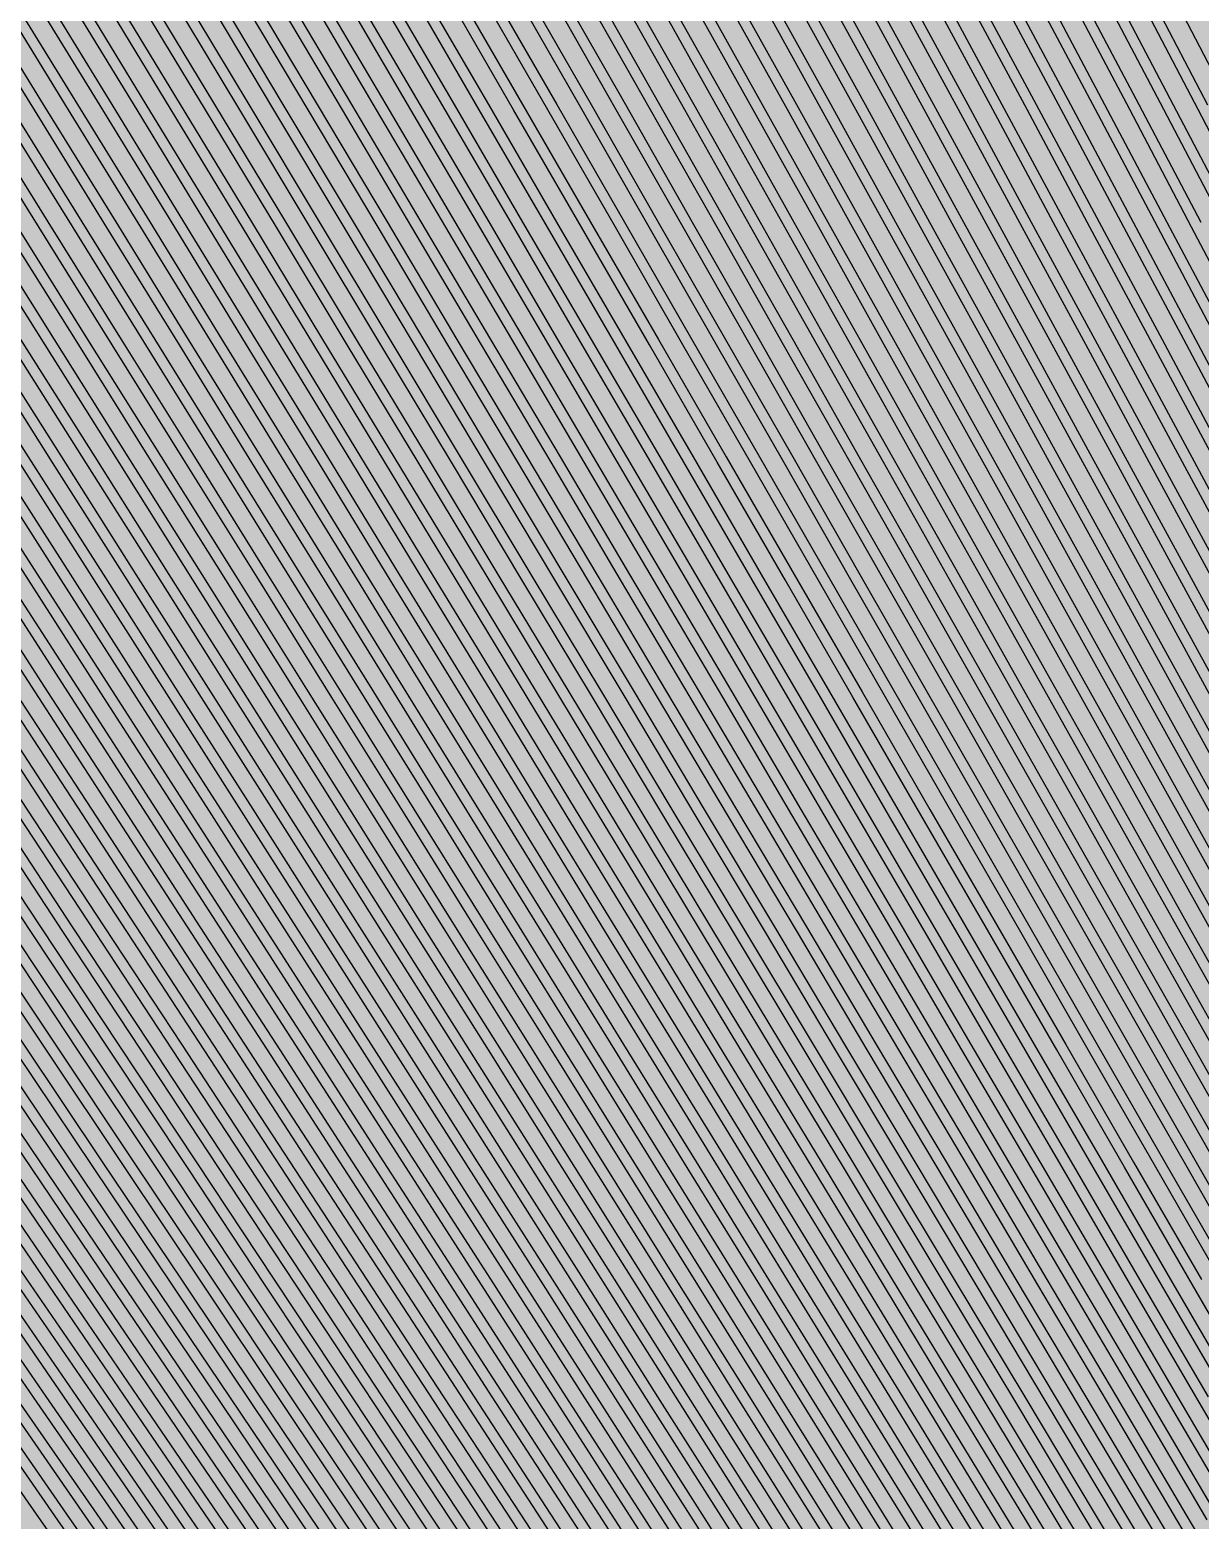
# Model space of a CAD drawing. Header units: metres. Extents: x -7231 to 10969, y -37556 to 1873.
# Drawn here: x 435 to 659.1, y -18060 to -17774.6 of the extents above; entities that cross this region are included whole.
import ezdxf

# ---------------------------------------------------------------- set-up
doc = ezdxf.new("R2010")
doc.units = ezdxf.units.M
for name, color, linetype in [('Metal1', 4, 'CONTINUOUS'), ('Metal2', 3, 'CONTINUOUS'), ('Polyimide', 7, 'CONTINUOUS')]:
    doc.layers.add(name, color=color, linetype=linetype)

msp = doc.modelspace()

# ---------------------------------------------------------------- hatches: boundary and pattern name
at = {"layer": 'Polyimide'}
msp.add_hatch(color=7, dxfattribs=at).paths.add_polyline_path([(4065.69, -468), (4066.67, -501.99), (4068.51, -535.99), (4071.41, -569.99), (4075.54, -603.99), (4081.04, -637.99), (4088.01, -671.99), (4096.52, -705.98), (4106.62, -739.98), (4118.33, -773.98), (4131.63, -807.98), (4146.49, -841.98), (4162.87, -875.98), (4180.68, -909.97), (4199.83, -943.97), (4220.22, -977.97), (4241.73, -1011.97), (4264.21, -1045.97), (4287.52, -1079.96), (4311.51, -1113.96), (4336.01, -1147.96), (4360.86, -1181.96), (4385.88, -1215.96), (4410.89, -1249.96), (4435.74, -1283.95), (4460.24, -1317.95), (4484.23, -1351.95), (4507.54, -1385.95), (4530.02, -1419.95), (4551.53, -1453.94), (4571.92, -1487.94), (4591.07, -1521.94), (4608.88, -1555.94), (4625.26, -1589.94), (4640.12, -1623.94), (4653.42, -1657.93), (4665.13, -1691.93), (4675.23, -1725.93), (4683.74, -1759.93), (4690.71, -1793.93), (4696.21, -1827.93), (4700.34, -1861.92), (4703.24, -1895.92), (4705.08, -1929.92), (4706.06, -1963.92), (4706.44, -1997.92), (4706.5, -2031.91), (4706.5, -4793.02), (4709.95, -4838.39), (4720.22, -4882.71), (4737.08, -4924.98), (4760.13, -4964.2), (4788.85, -4999.49), (4822.58, -5030.03), (4860.53, -5055.12), (4901.85, -5074.18), (4901.85, -5074.18), (4970.68, -5105.23), (5034.7, -5145.26), (5092.76, -5193.54), (5143.8, -5249.19), (5186.89, -5311.2), (5221.24, -5378.44), (5246.23, -5449.69), (5261.41, -5523.66), (5266.5, -5599), (5261.41, -5674.34), (5246.23, -5748.31), (5221.24, -5819.56), (5186.89, -5886.8), (5143.8, -5948.81), (5092.76, -6004.46), (5034.7, -6052.74), (4970.68, -6092.77), (4901.85, -6123.82), (4860.53, -6142.88), (4822.58, -6167.97), (4788.85, -6198.51), (4760.13, -6233.8), (4737.08, -6273.02), (4720.22, -6315.29), (4709.95, -6359.61), (4706.5, -6404.98), (4706.5, -9221.52), (4709.95, -9266.88), (4720.22, -9311.21), (4737.08, -9353.47), (4760.13, -9392.7), (4788.85, -9427.98), (4822.58, -9458.52), (4860.53, -9483.61), (4901.85, -9502.67), (4970.68, -9533.72), (5034.7, -9573.75), (5092.76, -9622.03), (5143.8, -9677.68), (5186.89, -9739.69), (5221.24, -9806.94), (5246.23, -9878.19), (5261.41, -9952.16), (5266.5, -10027.49), (5261.41, -10102.83), (5246.23, -10176.8), (5221.24, -10248.05), (5186.89, -10315.3), (5143.8, -10377.31), (5092.76, -10432.96), (5034.7, -10481.24), (4970.68, -10521.27), (4901.85, -10552.32), (4860.53, -10571.38), (4822.58, -10596.46), (4788.85, -10627), (4760.13, -10662.29), (4737.08, -10701.52), (4720.22, -10743.78), (4709.95, -10788.1), (4706.5, -10833.47), (4706.5, -13650.01), (4709.95, -13695.38), (4720.22, -13739.7), (4737.08, -13781.96), (4760.13, -13821.19), (4788.85, -13856.48), (4822.58, -13887.02), (4860.53, -13912.11), (4901.85, -13931.17), (4970.68, -13962.22), (5034.7, -14002.25), (5092.76, -14050.53), (5143.8, -14106.18), (5186.89, -14168.19), (5221.24, -14235.43), (5246.23, -14306.68), (5261.41, -14380.65), (5266.5, -14455.99), (5261.41, -14531.33), (5246.23, -14605.29), (5221.24, -14676.55), (5186.89, -14743.79), (5143.8, -14805.8), (5092.76, -14861.45), (5034.7, -14909.73), (4970.68, -14949.76), (4901.85, -14980.81), (4860.53, -14999.87), (4822.58, -15024.96), (4788.85, -15055.5), (4760.13, -15090.79), (4737.08, -15130.01), (4720.22, -15172.27), (4709.95, -15216.6), (4706.5, -15261.97), (4706.5, -15455.99), (4720.95, -15750.04), (4764.14, -16041.26), (4835.68, -16326.84), (4934.86, -16604.04), (5060.74, -16870.18), (5212.09, -17122.7), (5387.47, -17359.17), (5585.18, -17577.31), (5803.32, -17775.02), (6039.79, -17950.4), (6292.31, -18101.75), (6558.45, -18227.63), (6835.65, -18326.81), (7121.23, -18398.34), (7412.45, -18441.54), (7706.5, -18455.99), (9969.01, -18455.99), (10047.42, -18459.84), (10125.08, -18471.36), (10201.23, -18490.44), (10275.15, -18516.89), (10346.12, -18550.45), (10413.46, -18590.81), (10476.52, -18637.58), (10534.69, -18690.3), (10587.41, -18748.47), (10634.18, -18811.53), (10674.54, -18878.87), (10708.11, -18949.84), (10734.56, -19023.76), (10753.63, -19099.92), (10765.15, -19177.58), (10769.01, -19255.99), (10769.01, -20895.8), (10730.24, -20951.41), (10694.6, -21009.08), (10662.21, -21068.63), (10633.17, -21129.89), (10607.55, -21192.66), (10585.45, -21256.74), (10566.93, -21321.96), (10552.05, -21388.09), (10540.84, -21454.95), (10533.35, -21522.33), (10529.6, -21590.02), (10529.6, -21657.81), (10533.35, -21725.5), (10540.84, -21792.87), (10552.05, -21859.73), (10566.93, -21925.87), (10585.45, -21991.08), (10607.55, -22055.17), (10633.17, -22117.94), (10662.21, -22179.19), (10694.6, -22238.74), (10730.24, -22296.41), (10769.01, -22352.03), (10769.01, -32454.24), (10728.74, -32510.49), (10691.72, -32568.92), (10658.05, -32629.35), (10627.85, -32691.58), (10601.2, -32755.42), (10578.21, -32820.67), (10558.93, -32887.1), (10543.44, -32954.52), (10531.77, -33022.71), (10523.97, -33091.44), (10520.07, -33160.51), (10520.07, -33229.69), (10523.97, -33298.75), (10531.77, -33367.49), (10543.44, -33435.67), (10558.93, -33503.09), (10578.21, -33569.53), (10601.2, -33634.77), (10627.85, -33698.61), (10658.05, -33760.85), (10691.72, -33821.28), (10728.74, -33879.71), (10769.01, -33935.96), (10769.01, -36556), (10765.15, -36634.41), (10753.63, -36712.07), (10734.56, -36788.23), (10708.11, -36862.15), (10674.54, -36933.12), (10634.18, -37000.46), (10587.41, -37063.51), (10534.69, -37121.69), (10476.52, -37174.41), (10413.46, -37221.18), (10346.12, -37261.54), (10275.15, -37295.1), (10201.23, -37321.55), (10125.08, -37340.63), (10047.42, -37352.15), (9969.01, -37356), (-6231.01, -37356), (-6309.42, -37352.15), (-6387.08, -37340.63), (-6463.23, -37321.55), (-6537.15, -37295.1), (-6608.12, -37261.54), (-6675.46, -37221.18), (-6738.52, -37174.41), (-6796.69, -37121.69), (-6849.41, -37063.51), (-6896.18, -37000.46), (-6936.54, -36933.12), (-6970.11, -36862.15), (-6996.56, -36788.23), (-7015.63, -36712.07), (-7027.15, -36634.41), (-7031.01, -36556), (-7031.01, -33936), (-6990.74, -33879.75), (-6953.7, -33821.31), (-6920.03, -33760.88), (-6889.82, -33698.64), (-6863.18, -33634.8), (-6840.18, -33569.55), (-6820.9, -33503.11), (-6805.4, -33435.69), (-6793.74, -33367.49), (-6785.94, -33298.75), (-6782.03, -33229.68), (-6782.03, -33160.5), (-6785.94, -33091.43), (-6793.74, -33022.69), (-6805.4, -32954.5), (-6820.9, -32887.07), (-6840.18, -32820.63), (-6863.18, -32755.39), (-6889.82, -32691.54), (-6920.03, -32629.3), (-6953.7, -32568.87), (-6990.74, -32510.43), (-7031.01, -32454.18), (-7031.01, -22364.83), (-6990.74, -22308.58), (-6953.7, -22250.14), (-6920.03, -22189.71), (-6889.82, -22127.47), (-6863.18, -22063.62), (-6840.18, -21998.38), (-6820.9, -21931.94), (-6805.4, -21864.51), (-6793.74, -21796.32), (-6785.94, -21727.58), (-6782.03, -21658.51), (-6782.03, -21589.33), (-6785.94, -21520.26), (-6793.74, -21451.52), (-6805.4, -21383.32), (-6820.9, -21315.9), (-6840.18, -21249.46), (-6863.18, -21184.21), (-6889.82, -21120.37), (-6920.03, -21058.13), (-6953.7, -20997.7), (-6990.74, -20939.26), (-7031.01, -20883.01), (-7031.01, -19255.99), (-7027.15, -19177.58), (-7015.63, -19099.92), (-6996.56, -19023.76), (-6970.11, -18949.84), (-6936.54, -18878.87), (-6896.18, -18811.53), (-6849.41, -18748.47), (-6796.69, -18690.3), (-6738.52, -18637.58), (-6675.46, -18590.81), (-6608.12, -18550.45), (-6537.15, -18516.89), (-6463.23, -18490.44), (-6387.08, -18471.36), (-6309.42, -18459.84), (-6231.01, -18455.99), (-3968.5, -18455.99), (-3674.45, -18441.54), (-3383.23, -18398.34), (-3097.65, -18326.81), (-2820.45, -18227.63), (-2554.31, -18101.75), (-2301.79, -17950.4), (-2065.32, -17775.02), (-1847.18, -17577.31), (-1649.47, -17359.17), (-1474.09, -17122.7), (-1322.74, -16870.18), (-1196.86, -16604.04), (-1097.68, -16326.84), (-1026.14, -16041.26), (-982.95, -15750.04), (-968.5, -15455.99), (-968.5, -15261.97), (-971.95, -15216.6), (-982.22, -15172.27), (-999.08, -15130.01), (-1022.13, -15090.79), (-1050.85, -15055.5), (-1084.58, -15024.96), (-1122.53, -14999.87), (-1163.85, -14980.81), (-1232.68, -14949.76), (-1296.7, -14909.73), (-1354.76, -14861.45), (-1405.8, -14805.8), (-1448.89, -14743.79), (-1483.24, -14676.55), (-1508.23, -14605.29), (-1523.41, -14531.33), (-1528.5, -14455.99), (-1523.41, -14380.65), (-1508.23, -14306.68), (-1483.24, -14235.43), (-1448.89, -14168.19), (-1405.8, -14106.18), (-1354.76, -14050.53), (-1296.7, -14002.25), (-1232.68, -13962.22), (-1163.85, -13931.17), (-1122.53, -13912.11), (-1084.58, -13887.02), (-1050.85, -13856.48), (-1022.13, -13821.19), (-999.08, -13781.96), (-982.22, -13739.7), (-971.95, -13695.38), (-968.5, -13650.01), (-968.5, -12309.64), (-971.95, -12264.27), (-982.22, -12219.94), (-999.08, -12177.68), (-1022.13, -12138.46), (-1050.85, -12103.17), (-1084.58, -12072.63), (-1122.53, -12047.54), (-1163.85, -12028.48), (-1232.68, -11997.43), (-1296.7, -11957.4), (-1354.76, -11909.12), (-1405.8, -11853.47), (-1448.89, -11791.46), (-1483.24, -11724.22), (-1508.23, -11652.96), (-1523.41, -11579), (-1528.5, -11503.66), (-1523.41, -11428.32), (-1508.23, -11354.35), (-1483.24, -11283.1), (-1448.89, -11215.86), (-1405.8, -11153.85), (-1354.76, -11098.2), (-1296.7, -11049.92), (-1232.68, -11009.89), (-1163.85, -10978.84), (-1122.53, -10959.78), (-1084.58, -10934.69), (-1050.85, -10904.15), (-1022.13, -10868.86), (-999.08, -10829.63), (-982.22, -10787.37), (-971.95, -10743.05), (-968.5, -10697.68), (-968.5, -9357.31), (-971.95, -9311.94), (-982.22, -9267.62), (-999.08, -9225.35), (-1022.13, -9186.13), (-1050.85, -9150.84), (-1084.58, -9120.3), (-1122.53, -9095.21), (-1163.85, -9076.15), (-1163.85, -9076.15), (-1232.68, -9045.1), (-1296.7, -9005.07), (-1354.76, -8956.79), (-1405.8, -8901.14), (-1448.89, -8839.13), (-1483.24, -8771.89), (-1508.23, -8700.64), (-1523.41, -8626.67), (-1528.5, -8551.33), (-1523.41, -8475.99), (-1508.23, -8402.02), (-1483.24, -8330.77), (-1448.89, -8263.53), (-1405.8, -8201.52), (-1354.76, -8145.87), (-1296.7, -8097.59), (-1232.68, -8057.56), (-1163.85, -8026.51), (-1163.85, -8026.51), (-1122.53, -8007.45), (-1084.58, -7982.36), (-1050.85, -7951.82), (-1022.13, -7916.53), (-999.08, -7877.31), (-982.22, -7835.04), (-971.95, -7790.72), (-968.5, -7745.35), (-968.5, -6404.98), (-971.95, -6359.61), (-982.22, -6315.29), (-999.08, -6273.02), (-1022.13, -6233.8), (-1050.85, -6198.51), (-1084.58, -6167.97), (-1122.53, -6142.88), (-1163.85, -6123.82), (-1163.85, -6123.82), (-1232.68, -6092.77), (-1296.7, -6052.74), (-1354.76, -6004.46), (-1405.8, -5948.81), (-1448.89, -5886.8), (-1483.24, -5819.56), (-1508.23, -5748.31), (-1523.41, -5674.34), (-1528.5, -5599), (-1523.41, -5523.66), (-1508.23, -5449.69), (-1483.24, -5378.44), (-1448.89, -5311.2), (-1405.8, -5249.19), (-1354.76, -5193.54), (-1296.7, -5145.26), (-1232.68, -5105.23), (-1163.85, -5074.18), (-1163.85, -5074.18), (-1122.53, -5055.12), (-1084.58, -5030.03), (-1050.85, -4999.49), (-1022.13, -4964.2), (-999.08, -4924.98), (-982.22, -4882.71), (-971.95, -4838.39), (-968.5, -4793.02), (-968.5, -2031.91), (-968.44, -1997.92), (-968.06, -1963.92), (-967.05, -1929.92), (-965.18, -1895.92), (-962.22, -1861.92), (-958.01, -1827.93), (-952.41, -1793.93), (-945.31, -1759.93), (-936.64, -1725.93), (-926.35, -1691.93), (-914.43, -1657.93), (-900.88, -1623.94), (-885.74, -1589.94), (-869.05, -1555.94), (-850.91, -1521.94), (-831.4, -1487.94), (-810.63, -1453.94), (-788.72, -1419.95), (-765.82, -1385.95), (-742.07, -1351.95), (-717.63, -1317.95), (-692.67, -1283.95), (-667.36, -1249.96), (-641.88, -1215.96), (-616.39, -1181.96), (-591.08, -1147.96), (-566.12, -1113.96), (-541.68, -1079.96), (-517.93, -1045.97), (-495.03, -1011.97), (-473.12, -977.97), (-452.35, -943.97), (-432.84, -909.97), (-414.7, -875.98), (-398.01, -841.98), (-382.87, -807.98), (-369.32, -773.98), (-357.4, -739.98), (-347.11, -705.98), (-338.44, -671.99), (-331.34, -637.99), (-325.74, -603.99), (-321.53, -569.99), (-318.57, -535.99), (-316.7, -501.99), (-315.69, -468), (-315.31, -434), (-315.25, -400), (-315.25, 401), (-315.25, 451), (-315.25, 1644), (-270.25, 1644), (-270.03, 1637.13), (-269.35, 1630.29), (-268.23, 1623.52), (-266.67, 1616.82), (-264.68, 1610.25), (-262.26, 1603.82), (-259.42, 1597.56), (-256.18, 1591.5), (-252.55, 1585.67), (-248.55, 1580.08), (-244.19, 1574.77), (-239.5, 1569.75), (-234.48, 1565.06), (-229.17, 1560.7), (-223.58, 1556.7), (-217.75, 1553.07), (-211.69, 1549.83), (-205.43, 1546.99), (-199, 1544.57), (-192.43, 1542.58), (-185.73, 1541.02), (-178.96, 1539.9), (-172.12, 1539.22), (-165.25, 1539), (-158.38, 1539.22), (-151.54, 1539.9), (-144.77, 1541.02), (-138.07, 1542.58), (-131.5, 1544.57), (-125.07, 1546.99), (-118.81, 1549.83), (-112.75, 1553.07), (-106.92, 1556.7), (-101.33, 1560.7), (-96.02, 1565.06), (-91, 1569.75), (-86.31, 1574.77), (-81.95, 1580.08), (-77.95, 1585.67), (-74.32, 1591.5), (-71.08, 1597.56), (-68.24, 1603.82), (-65.82, 1610.25), (-63.83, 1616.82), (-62.27, 1623.52), (-61.15, 1630.29), (-60.47, 1637.13), (-60.25, 1644), (1853, 1644), (1853, 1573), (3815.25, 1573), (3815.46, 1579.54), (3816.11, 1586.05), (3817.17, 1592.51), (3818.66, 1598.88), (3820.56, 1605.14), (3822.86, 1611.27), (3825.56, 1617.23), (3828.65, 1623), (3832.1, 1628.56), (3835.91, 1633.88), (3840.07, 1638.93), (3844.54, 1643.71), (3849.32, 1648.18), (3854.37, 1652.34), (3859.69, 1656.15), (3865.25, 1659.6), (3871.02, 1662.69), (3876.98, 1665.39), (3883.11, 1667.69), (3889.37, 1669.59), (3895.74, 1671.08), (3902.2, 1672.14), (3908.71, 1672.79), (3915.25, 1673), (3921.79, 1672.79), (3928.3, 1672.14), (3934.76, 1671.08), (3941.13, 1669.59), (3947.39, 1667.69), (3953.52, 1665.39), (3959.48, 1662.69), (3965.25, 1659.6), (3970.81, 1656.15), (3976.13, 1652.34), (3981.18, 1648.18), (3985.96, 1643.71), (3990.43, 1638.93), (3994.59, 1633.88), (3998.4, 1628.56), (4001.85, 1623), (4004.94, 1617.23), (4007.64, 1611.27), (4009.94, 1605.14), (4011.84, 1598.88), (4013.33, 1592.51), (4014.39, 1586.05), (4015.04, 1579.54), (4015.25, 1573), (4065.25, 1573), (4065.25, 451), (4065.25, 401), (4065.25, -400), (4065.31, -434), (4065.69, -468)])

# ---------------------------------------------------------------- linework, layer by layer
at = {"layer": 'Metal1'}
for points in [[(231.71, -17766.35), (247.45, -17788.85), (263.18, -17811.35), (278.91, -17833.85), (294.65, -17856.35), (310.38, -17878.85), (326.11, -17901.35), (341.84, -17923.85), (357.58, -17946.35), (373.31, -17968.85), (389.04, -17991.35), (404.77, -18013.85), (420.51, -18036.35), (436.24, -18058.85), (451.97, -18081.36)], [(461.79, -18082.5), (446.18, -18060), (430.58, -18037.5), (414.97, -18015), (399.37, -17992.5), (383.76, -17969.99), (368.15, -17947.49), (352.55, -17924.99), (336.94, -17902.49), (321.34, -17879.99), (305.73, -17857.49), (290.13, -17834.99), (274.52, -17812.49), (258.92, -17789.99), (243.31, -17767.49)], [(244.95, -17766.35), (260.56, -17788.85), (276.17, -17811.35), (291.77, -17833.85), (307.38, -17856.35), (322.98, -17878.85), (338.59, -17901.35), (354.19, -17923.85), (369.8, -17946.35), (385.4, -17968.86), (401.01, -17991.36), (416.61, -18013.86), (432.22, -18036.36), (447.82, -18058.86), (463.43, -18081.36)], [(473.24, -18082.5), (457.76, -18059.99), (442.29, -18037.49), (426.81, -18014.99), (411.33, -17992.49), (395.85, -17969.99), (380.37, -17947.49), (364.89, -17924.99), (349.42, -17902.49), (333.94, -17879.99), (318.46, -17857.49), (302.98, -17834.99), (287.5, -17812.49), (272.02, -17789.99), (256.55, -17767.49)], [(258.19, -17766.35), (273.67, -17788.85), (289.15, -17811.35), (304.63, -17833.85), (320.11, -17856.35), (335.59, -17878.86), (351.06, -17901.36), (366.54, -17923.86), (382.02, -17946.36), (397.5, -17968.86), (412.98, -17991.36), (428.45, -18013.86), (443.93, -18036.36), (459.41, -18058.86), (474.89, -18081.36)], [(484.7, -18082.49), (469.35, -18059.99), (453.99, -18037.49), (438.64, -18014.99), (423.29, -17992.49), (407.94, -17969.99), (392.59, -17947.49), (377.24, -17924.99), (361.89, -17902.49), (346.54, -17879.99), (331.19, -17857.49), (315.83, -17834.98), (300.48, -17812.48), (285.13, -17789.98), (269.78, -17767.48)], [(271.43, -17766.36), (286.78, -17788.86), (302.14, -17811.36), (317.49, -17833.86), (332.84, -17856.36), (348.19, -17878.86), (363.54, -17901.36), (378.89, -17923.86), (394.24, -17946.36), (409.59, -17968.86), (424.94, -17991.36), (440.3, -18013.86), (455.65, -18036.36), (471, -18058.86), (486.35, -18081.36)], [(496.15, -18082.49), (480.93, -18059.99), (465.7, -18037.49), (450.48, -18014.99), (435.26, -17992.49), (420.03, -17969.99), (404.81, -17947.48), (389.58, -17924.98), (374.36, -17902.48), (359.14, -17879.98), (343.91, -17857.48), (328.69, -17834.98), (313.46, -17812.48), (298.24, -17789.98), (283.02, -17767.48)], [(284.67, -17766.36), (299.9, -17788.86), (315.12, -17811.36), (330.34, -17833.86), (345.57, -17856.36), (360.79, -17878.86), (376.02, -17901.36), (391.24, -17923.86), (406.46, -17946.36), (421.69, -17968.86), (436.91, -17991.37), (452.14, -18013.87), (467.36, -18036.37), (482.58, -18058.87), (497.81, -18081.37)], [(507.61, -18082.49), (492.51, -18059.98), (477.41, -18037.48), (462.32, -18014.98), (447.22, -17992.48), (432.12, -17969.98), (417.03, -17947.48), (401.93, -17924.98), (386.83, -17902.48), (371.74, -17879.98), (356.64, -17857.48), (341.54, -17834.98), (326.44, -17812.48), (311.35, -17789.98), (296.25, -17767.48)], [(297.91, -17766.36), (313.01, -17788.86), (328.11, -17811.36), (343.2, -17833.86), (358.3, -17856.36), (373.4, -17878.87), (388.49, -17901.37), (403.59, -17923.87), (418.69, -17946.37), (433.78, -17968.87), (448.88, -17991.37), (463.98, -18013.87), (479.07, -18036.37), (494.17, -18058.87), (509.27, -18081.37)], [(519.06, -18082.48), (504.09, -18059.98), (489.12, -18037.48), (474.15, -18014.98), (459.18, -17992.48), (444.21, -17969.98), (429.24, -17947.48), (414.27, -17924.98), (399.3, -17902.48), (384.33, -17879.98), (369.37, -17857.48), (354.4, -17834.97), (339.43, -17812.47), (324.46, -17789.97), (309.49, -17767.47)], [(311.15, -17766.36), (326.12, -17788.87), (341.09, -17811.37), (356.06, -17833.87), (371.03, -17856.37), (386, -17878.87), (400.97, -17901.37), (415.94, -17923.87), (430.91, -17946.37), (445.88, -17968.87), (460.85, -17991.37), (475.82, -18013.87), (490.79, -18036.37), (505.76, -18058.87), (520.73, -18081.37)], [(664.1, -18284.99), (649.26, -18262.48), (634.42, -18239.98), (619.57, -18217.48), (604.73, -18194.98), (589.89, -18172.48), (575.05, -18149.98), (560.2, -18127.48), (545.36, -18104.98), (530.52, -18082.48), (515.68, -18059.98), (500.83, -18037.48), (485.99, -18014.98), (471.15, -17992.48), (456.3, -17969.98), (441.46, -17947.47), (426.62, -17924.97), (411.78, -17902.47), (396.93, -17879.97), (382.09, -17857.47), (367.25, -17834.97), (352.41, -17812.47), (337.56, -17789.97), (322.72, -17767.47)], [(324.39, -17766.37), (339.23, -17788.87), (354.08, -17811.37), (368.92, -17833.87), (383.76, -17856.37), (398.6, -17878.87), (413.45, -17901.37), (428.29, -17923.87), (443.13, -17946.37), (457.97, -17968.87), (472.82, -17991.37), (487.66, -18013.88), (502.5, -18036.38), (517.34, -18058.88), (532.19, -18081.38), (547.03, -18103.88), (561.87, -18126.38), (576.72, -18148.88), (591.56, -18171.38), (606.4, -18193.88), (621.24, -18216.38), (636.09, -18238.88), (650.93, -18261.38), (665.77, -18283.88)], [(659.7, -18262.48), (644.98, -18239.98), (630.27, -18217.48), (615.55, -18194.98), (600.84, -18172.48), (586.12, -18149.98), (571.4, -18127.48), (556.69, -18104.98), (541.97, -18082.48), (527.26, -18059.97), (512.54, -18037.47), (497.83, -18014.97), (483.11, -17992.47), (468.4, -17969.97), (453.68, -17947.47), (438.96, -17924.97), (424.25, -17902.47), (409.53, -17879.97), (394.82, -17857.47), (380.1, -17834.97), (365.39, -17812.47), (350.67, -17789.97), (335.96, -17767.47)], [(337.63, -17766.37), (352.35, -17788.87), (367.06, -17811.37), (381.78, -17833.87), (396.49, -17856.37), (411.21, -17878.87), (425.92, -17901.38), (440.64, -17923.88), (455.35, -17946.38), (470.07, -17968.88), (484.78, -17991.38), (499.5, -18013.88), (514.22, -18036.38), (528.93, -18058.88), (543.65, -18081.38), (558.36, -18103.88), (573.08, -18126.38), (587.79, -18148.88), (602.51, -18171.38), (617.22, -18193.88), (631.94, -18216.39), (646.66, -18238.89), (661.37, -18261.39)], [(670.14, -18262.48), (655.55, -18239.98), (640.96, -18217.48), (626.37, -18194.98), (611.78, -18172.48), (597.19, -18149.97), (582.61, -18127.47), (568.02, -18104.97), (553.43, -18082.47), (538.84, -18059.97), (524.25, -18037.47), (509.66, -18014.97), (495.07, -17992.47), (480.49, -17969.97), (465.9, -17947.47), (451.31, -17924.97), (436.72, -17902.47), (422.13, -17879.97), (407.54, -17857.47), (392.96, -17834.96), (378.37, -17812.46), (363.78, -17789.96), (349.19, -17767.46)], [(350.87, -17766.37), (365.46, -17788.88), (380.05, -17811.38), (394.63, -17833.88), (409.22, -17856.38), (423.81, -17878.88), (438.4, -17901.38), (452.99, -17923.88), (467.58, -17946.38), (482.16, -17968.88), (496.75, -17991.38), (511.34, -18013.88), (525.93, -18036.38), (540.52, -18058.88), (555.11, -18081.38), (569.69, -18103.88), (584.28, -18126.39), (598.87, -18148.89), (613.46, -18171.39), (628.05, -18193.89), (642.64, -18216.39), (657.23, -18238.89), (671.81, -18261.39)], [(666.11, -18239.97), (651.65, -18217.47), (637.19, -18194.97), (622.73, -18172.47), (608.27, -18149.97), (593.81, -18127.47), (579.34, -18104.97), (564.88, -18082.47), (550.42, -18059.97), (535.96, -18037.47), (521.5, -18014.97), (507.04, -17992.47), (492.58, -17969.97), (478.12, -17947.46), (463.65, -17924.96), (449.19, -17902.46), (434.73, -17879.96), (420.27, -17857.46), (405.81, -17834.96), (391.35, -17812.46), (376.89, -17789.96), (362.43, -17767.46)], [(364.11, -17766.38), (378.57, -17788.88), (393.03, -17811.38), (407.49, -17833.88), (421.95, -17856.38), (436.41, -17878.88), (450.88, -17901.38), (465.34, -17923.88), (479.8, -17946.38), (494.26, -17968.88), (508.72, -17991.38), (523.18, -18013.89), (537.64, -18036.39), (552.1, -18058.89), (566.57, -18081.39), (581.03, -18103.89), (595.49, -18126.39), (609.95, -18148.89), (624.41, -18171.39), (638.87, -18193.89), (653.33, -18216.39), (667.79, -18238.89)], [(662.34, -18217.47), (648.01, -18194.97), (633.68, -18172.47), (619.34, -18149.97), (605.01, -18127.47), (590.67, -18104.97), (576.34, -18082.47), (562, -18059.96), (547.67, -18037.46), (533.34, -18014.96), (519, -17992.46), (504.67, -17969.96), (490.33, -17947.46), (476, -17924.96), (461.67, -17902.46), (447.33, -17879.96), (433, -17857.46), (418.66, -17834.96), (404.33, -17812.46), (390, -17789.96), (375.66, -17767.46)], [(377.35, -17766.38), (391.68, -17788.88), (406.02, -17811.38), (420.35, -17833.88), (434.68, -17856.38), (449.02, -17878.88), (463.35, -17901.39), (477.69, -17923.89), (492.02, -17946.39), (506.35, -17968.89), (520.69, -17991.39), (535.02, -18013.89), (549.36, -18036.39), (563.69, -18058.89), (578.03, -18081.39), (592.36, -18103.89), (606.69, -18126.39), (621.03, -18148.89), (635.36, -18171.39), (649.7, -18193.89), (664.03, -18216.4)], [(673.04, -18217.47), (658.83, -18194.97), (644.62, -18172.46), (630.41, -18149.96), (616.21, -18127.46), (602, -18104.96), (587.79, -18082.46), (573.59, -18059.96), (559.38, -18037.46), (545.17, -18014.96), (530.97, -17992.46), (516.76, -17969.96), (502.55, -17947.46), (488.35, -17924.96), (474.14, -17902.46), (459.93, -17879.96), (445.72, -17857.46), (431.52, -17834.95), (417.31, -17812.45), (403.1, -17789.95), (388.9, -17767.45)], [(390.59, -17766.38), (404.79, -17788.89), (419, -17811.39), (433.21, -17833.89), (447.42, -17856.39), (461.62, -17878.89), (475.83, -17901.39), (490.04, -17923.89), (504.24, -17946.39), (518.45, -17968.89), (532.66, -17991.39), (546.86, -18013.89), (561.07, -18036.39), (575.28, -18058.89), (589.49, -18081.39), (603.69, -18103.9), (617.9, -18126.4), (632.11, -18148.9), (646.31, -18171.4), (660.52, -18193.9)], [(669.65, -18194.96), (655.57, -18172.46), (641.49, -18149.96), (627.41, -18127.46), (613.33, -18104.96), (599.25, -18082.46), (585.17, -18059.96), (571.09, -18037.46), (557.01, -18014.96), (542.93, -17992.46), (528.85, -17969.96), (514.77, -17947.45), (500.69, -17924.95), (486.61, -17902.45), (472.53, -17879.95), (458.45, -17857.45), (444.37, -17834.95), (430.29, -17812.45), (416.21, -17789.95), (402.13, -17767.45)], [(403.83, -17766.39), (417.91, -17788.89), (431.99, -17811.39), (446.07, -17833.89), (460.15, -17856.39), (474.23, -17878.89), (488.31, -17901.39), (502.39, -17923.89), (516.47, -17946.39), (530.55, -17968.89), (544.63, -17991.4), (558.71, -18013.9), (572.78, -18036.4), (586.86, -18058.9), (600.94, -18081.4), (615.02, -18103.9), (629.1, -18126.4), (643.18, -18148.9), (657.26, -18171.4), (671.34, -18193.9)], [(666.52, -18172.46), (652.56, -18149.96), (638.61, -18127.46), (624.66, -18104.96), (610.7, -18082.46), (596.75, -18059.95), (582.8, -18037.45), (568.85, -18014.95), (554.89, -17992.45), (540.94, -17969.95), (526.99, -17947.45), (513.04, -17924.95), (499.08, -17902.45), (485.13, -17879.95), (471.18, -17857.45), (457.22, -17834.95), (443.27, -17812.45), (429.32, -17789.95), (415.37, -17767.45)], [(417.07, -17766.39), (431.02, -17788.89), (444.97, -17811.39), (458.92, -17833.89), (472.88, -17856.39), (486.83, -17878.9), (500.78, -17901.4), (514.74, -17923.9), (528.69, -17946.4), (542.64, -17968.9), (556.59, -17991.4), (570.55, -18013.9), (584.5, -18036.4), (598.45, -18058.9), (612.4, -18081.4), (626.36, -18103.9), (640.31, -18126.4), (654.26, -18148.9), (668.21, -18171.4)], [(663.64, -18149.95), (649.81, -18127.45), (635.99, -18104.95), (622.16, -18082.45), (608.33, -18059.95), (594.51, -18037.45), (580.68, -18014.95), (566.86, -17992.45), (553.03, -17969.95), (539.21, -17947.45), (525.38, -17924.95), (511.55, -17902.45), (497.73, -17879.95), (483.9, -17857.45), (470.08, -17834.94), (456.25, -17812.44), (442.43, -17789.94), (428.6, -17767.44)], [(430.31, -17766.4), (444.13, -17788.9), (457.96, -17811.4), (471.78, -17833.9), (485.61, -17856.4), (499.43, -17878.9), (513.26, -17901.4), (527.08, -17923.9), (540.91, -17946.4), (554.74, -17968.9), (568.56, -17991.4), (582.39, -18013.9), (596.21, -18036.4), (610.04, -18058.9), (623.86, -18081.4), (637.69, -18103.91), (651.51, -18126.41), (665.34, -18148.91)], [(661.01, -18127.45), (647.31, -18104.95), (633.61, -18082.45), (619.92, -18059.95), (606.22, -18037.45), (592.52, -18014.95), (578.82, -17992.45), (565.12, -17969.94), (551.42, -17947.44), (537.73, -17924.94), (524.03, -17902.44), (510.33, -17879.94), (496.63, -17857.44), (482.93, -17834.94), (469.23, -17812.44), (455.53, -17789.94), (441.84, -17767.44)], [(443.54, -17766.4), (457.24, -17788.9), (470.94, -17811.4), (484.64, -17833.9), (498.34, -17856.4), (512.04, -17878.9), (525.74, -17901.4), (539.43, -17923.9), (553.13, -17946.4), (566.83, -17968.9), (580.53, -17991.41), (594.23, -18013.91), (607.93, -18036.41), (621.62, -18058.91), (635.32, -18081.41), (649.02, -18103.91), (662.72, -18126.41)], [(672.21, -18127.45), (658.64, -18104.95), (645.07, -18082.44), (631.5, -18059.94), (617.93, -18037.44), (604.36, -18014.94), (590.78, -17992.44), (577.21, -17969.94), (563.64, -17947.44), (550.07, -17924.94), (536.5, -17902.44), (522.93, -17879.94), (509.36, -17857.44), (495.79, -17834.94), (482.21, -17812.44), (468.64, -17789.94), (455.07, -17767.44)], [(456.78, -17766.4), (470.36, -17788.9), (483.93, -17811.4), (497.5, -17833.9), (511.07, -17856.41), (524.64, -17878.91), (538.21, -17901.41), (551.78, -17923.91), (565.35, -17946.41), (578.93, -17968.91), (592.5, -17991.41), (606.07, -18013.91), (619.64, -18036.41), (633.21, -18058.91), (646.78, -18081.41), (660.35, -18103.91)], [(669.97, -18104.94), (656.53, -18082.44), (643.08, -18059.94), (629.64, -18037.44), (616.19, -18014.94), (602.75, -17992.44), (589.3, -17969.94), (575.86, -17947.44), (562.42, -17924.94), (548.97, -17902.44), (535.53, -17879.94), (522.08, -17857.43), (508.64, -17834.93), (495.2, -17812.43), (481.75, -17789.93), (468.31, -17767.43)], [(470.02, -17766.41), (483.47, -17788.91), (496.91, -17811.41), (510.36, -17833.91), (523.8, -17856.41), (537.24, -17878.91), (550.69, -17901.41), (564.13, -17923.91), (577.58, -17946.41), (591.02, -17968.91), (604.47, -17991.41), (617.91, -18013.91), (631.35, -18036.41), (644.8, -18058.91), (658.24, -18081.42), (671.69, -18103.92)], [(667.98, -18082.44), (654.66, -18059.94), (641.35, -18037.44), (628.03, -18014.94), (614.71, -17992.43), (601.4, -17969.93), (588.08, -17947.43), (574.76, -17924.93), (561.44, -17902.43), (548.13, -17879.93), (534.81, -17857.43), (521.49, -17834.93), (508.18, -17812.43), (494.86, -17789.93), (481.54, -17767.43)], [(483.26, -17766.41), (496.58, -17788.91), (509.9, -17811.41), (523.21, -17833.91), (536.53, -17856.41), (549.85, -17878.91), (563.17, -17901.41), (576.48, -17923.91), (589.8, -17946.41), (603.12, -17968.92), (616.43, -17991.42), (629.75, -18013.92), (643.07, -18036.42), (656.38, -18058.92), (669.7, -18081.42)], [(666.25, -18059.93), (653.06, -18037.43), (639.87, -18014.93), (626.68, -17992.43), (613.49, -17969.93), (600.3, -17947.43), (587.11, -17924.93), (573.92, -17902.43), (560.73, -17879.93), (547.54, -17857.43), (534.35, -17834.93), (521.16, -17812.43), (507.97, -17789.93), (494.78, -17767.42)], [(496.5, -17766.41), (509.69, -17788.91), (522.88, -17811.41), (536.07, -17833.92), (549.26, -17856.42), (562.45, -17878.92), (575.64, -17901.42), (588.83, -17923.92), (602.02, -17946.42), (615.21, -17968.92), (628.4, -17991.42), (641.59, -18013.92), (654.78, -18036.42), (667.97, -18058.92)], [(664.77, -18037.43), (651.7, -18014.93), (638.64, -17992.43), (625.58, -17969.93), (612.51, -17947.43), (599.45, -17924.93), (586.39, -17902.42), (573.33, -17879.92), (560.26, -17857.42), (547.2, -17834.92), (534.14, -17812.42), (521.07, -17789.92), (508.01, -17767.42)], [(509.74, -17766.42), (522.8, -17788.92), (535.87, -17811.42), (548.93, -17833.92), (561.99, -17856.42), (575.06, -17878.92), (588.12, -17901.42), (601.18, -17923.92), (614.24, -17946.42), (627.31, -17968.92), (640.37, -17991.42), (653.43, -18013.92), (666.5, -18036.42)], [(663.54, -18014.92), (650.6, -17992.42), (637.67, -17969.92), (624.73, -17947.42), (611.8, -17924.92), (598.86, -17902.42), (585.93, -17879.92), (572.99, -17857.42), (560.05, -17834.92), (547.12, -17812.42), (534.18, -17789.92), (521.25, -17767.42)], [(522.98, -17766.42), (535.92, -17788.92), (548.85, -17811.42), (561.79, -17833.92), (574.72, -17856.42), (587.66, -17878.92), (600.59, -17901.42), (613.53, -17923.93), (626.47, -17946.43), (639.4, -17968.93), (652.34, -17991.43), (665.27, -18013.93)], [(662.57, -17992.42), (649.76, -17969.92), (636.95, -17947.42), (624.14, -17924.92), (611.33, -17902.42), (598.52, -17879.92), (585.72, -17857.42), (572.91, -17834.92), (560.1, -17812.41), (547.29, -17789.91), (534.48, -17767.41)], [(536.22, -17766.42), (549.03, -17788.92), (561.84, -17811.43), (574.65, -17833.93), (587.45, -17856.43), (600.26, -17878.93), (613.07, -17901.43), (625.88, -17923.93), (638.69, -17946.43), (651.5, -17968.93), (664.31, -17991.43)], [(661.85, -17969.92), (649.17, -17947.42), (636.49, -17924.91), (623.81, -17902.41), (611.12, -17879.91), (598.44, -17857.41), (585.76, -17834.91), (573.08, -17812.41), (560.4, -17789.91), (547.72, -17767.41)], [(549.46, -17766.43), (562.14, -17788.93), (574.82, -17811.43), (587.5, -17833.93), (600.19, -17856.43), (612.87, -17878.93), (625.55, -17901.43), (638.23, -17923.93), (650.91, -17946.43), (663.59, -17968.93)], [(661.39, -17947.41), (648.83, -17924.91), (636.28, -17902.41), (623.72, -17879.91), (611.17, -17857.41), (598.62, -17834.91), (586.06, -17812.41), (573.51, -17789.91), (560.95, -17767.41)], [(562.7, -17766.43), (575.25, -17788.93), (587.81, -17811.43), (600.36, -17833.93), (612.92, -17856.43), (625.47, -17878.93), (638.02, -17901.44), (650.58, -17923.94), (663.13, -17946.44)], [(661.18, -17924.91), (648.75, -17902.41), (636.32, -17879.91), (623.9, -17857.4), (611.47, -17834.9), (599.04, -17812.4), (586.61, -17789.9), (574.19, -17767.4)], [(575.94, -17766.44), (588.37, -17788.94), (600.79, -17811.44), (613.22, -17833.94), (625.65, -17856.44), (638.07, -17878.94), (650.5, -17901.44), (662.93, -17923.94)], [(661.22, -17902.4), (648.92, -17879.9), (636.62, -17857.4), (624.32, -17834.9), (612.02, -17812.4), (599.72, -17789.9), (587.42, -17767.4)], [(589.18, -17766.44), (601.48, -17788.94), (613.78, -17811.44), (626.08, -17833.94), (638.38, -17856.44), (650.68, -17878.94), (662.98, -17901.44)], [(661.52, -17879.9), (649.35, -17857.4), (637.18, -17834.9), (625, -17812.4), (612.83, -17789.9), (600.66, -17767.39)], [(602.42, -17766.44), (614.59, -17788.94), (626.76, -17811.44), (638.94, -17833.94), (651.11, -17856.45), (663.28, -17878.95)], [(662.08, -17857.39), (650.03, -17834.89), (637.98, -17812.39), (625.94, -17789.89), (613.89, -17767.39)], [(615.66, -17766.45), (627.7, -17788.95), (639.75, -17811.45), (651.79, -17833.95), (663.84, -17856.45)], [(662.88, -17834.89), (650.97, -17812.39), (639.05, -17789.89), (627.13, -17767.39)], [(628.9, -17766.45), (640.81, -17788.95), (652.73, -17811.45), (664.65, -17833.95)], [(663.95, -17812.38), (652.15, -17789.88), (640.36, -17767.38)], [(642.13, -17766.45), (653.93, -17788.96), (665.72, -17811.46)], [(665.26, -17789.88), (653.6, -17767.38)]]:
    msp.add_lwpolyline(points, dxfattribs=at)
at = {"layer": 'Metal2'}
for points in [[(456.06, -18082.5), (440.39, -18060), (424.72, -18037.5), (409.05, -18015), (393.38, -17992.5), (377.71, -17970), (362.05, -17947.5), (346.38, -17925), (330.71, -17902.49), (315.04, -17879.99), (299.37, -17857.49), (283.7, -17834.99), (268.03, -17812.49), (252.36, -17789.99), (236.69, -17767.49)], [(238.33, -17766.35), (254, -17788.85), (269.67, -17811.35), (285.34, -17833.85), (301.01, -17856.35), (316.68, -17878.85), (332.35, -17901.35), (348.02, -17923.85), (363.69, -17946.35), (379.36, -17968.85), (395.02, -17991.35), (410.69, -18013.85), (426.36, -18036.36), (442.03, -18058.86), (457.7, -18081.36)], [(467.51, -18082.5), (451.97, -18060), (436.43, -18037.5), (420.89, -18014.99), (405.35, -17992.49), (389.81, -17969.99), (374.26, -17947.49), (358.72, -17924.99), (343.18, -17902.49), (327.64, -17879.99), (312.1, -17857.49), (296.55, -17834.99), (281.01, -17812.49), (265.47, -17789.99), (249.93, -17767.49)], [(251.57, -17766.35), (267.12, -17788.85), (282.66, -17811.35), (298.2, -17833.85), (313.74, -17856.35), (329.28, -17878.85), (344.83, -17901.35), (360.37, -17923.86), (375.91, -17946.36), (391.45, -17968.86), (406.99, -17991.36), (422.53, -18013.86), (438.08, -18036.36), (453.62, -18058.86), (469.16, -18081.36)], [(478.97, -18082.49), (463.55, -18059.99), (448.14, -18037.49), (432.73, -18014.99), (417.31, -17992.49), (401.9, -17969.99), (386.48, -17947.49), (371.07, -17924.99), (355.65, -17902.49), (340.24, -17879.99), (324.82, -17857.49), (309.41, -17834.99), (293.99, -17812.49), (278.58, -17789.98), (263.16, -17767.48)], [(264.81, -17766.35), (280.23, -17788.85), (295.64, -17811.35), (311.06, -17833.86), (326.47, -17856.36), (341.89, -17878.86), (357.3, -17901.36), (372.72, -17923.86), (388.13, -17946.36), (403.55, -17968.86), (418.96, -17991.36), (434.38, -18013.86), (449.79, -18036.36), (465.2, -18058.86), (480.62, -18081.36)], [(490.42, -18082.49), (475.14, -18059.99), (459.85, -18037.49), (444.56, -18014.99), (429.27, -17992.49), (413.99, -17969.99), (398.7, -17947.49), (383.41, -17924.99), (368.12, -17902.48), (352.84, -17879.98), (337.55, -17857.48), (322.26, -17834.98), (306.97, -17812.48), (291.69, -17789.98), (276.4, -17767.48)], [(278.05, -17766.36), (293.34, -17788.86), (308.63, -17811.36), (323.92, -17833.86), (339.2, -17856.36), (354.49, -17878.86), (369.78, -17901.36), (385.07, -17923.86), (400.35, -17946.36), (415.64, -17968.86), (430.93, -17991.36), (446.22, -18013.86), (461.5, -18036.36), (476.79, -18058.87), (492.08, -18081.37)], [(501.88, -18082.49), (486.72, -18059.99), (471.56, -18037.49), (456.4, -18014.99), (441.24, -17992.48), (426.08, -17969.98), (410.92, -17947.48), (395.76, -17924.98), (380.6, -17902.48), (365.44, -17879.98), (350.28, -17857.48), (335.11, -17834.98), (319.95, -17812.48), (304.79, -17789.98), (289.63, -17767.48)], [(291.29, -17766.36), (306.45, -17788.86), (321.61, -17811.36), (336.77, -17833.86), (351.93, -17856.36), (367.09, -17878.86), (382.25, -17901.36), (397.42, -17923.86), (412.58, -17946.37), (427.74, -17968.87), (442.9, -17991.37), (458.06, -18013.87), (473.22, -18036.37), (488.38, -18058.87), (503.54, -18081.37)], [(513.34, -18082.48), (498.3, -18059.98), (483.27, -18037.48), (468.24, -18014.98), (453.2, -17992.48), (438.17, -17969.98), (423.14, -17947.48), (408.1, -17924.98), (393.07, -17902.48), (378.04, -17879.98), (363, -17857.48), (347.97, -17834.98), (332.94, -17812.48), (317.9, -17789.98), (302.87, -17767.47)], [(304.53, -17766.36), (319.56, -17788.86), (334.6, -17811.36), (349.63, -17833.87), (364.66, -17856.37), (379.7, -17878.87), (394.73, -17901.37), (409.76, -17923.87), (424.8, -17946.37), (439.83, -17968.87), (454.86, -17991.37), (469.9, -18013.87), (484.93, -18036.37), (499.96, -18058.87), (515, -18081.37)], [(524.79, -18082.48), (509.88, -18059.98), (494.98, -18037.48), (480.07, -18014.98), (465.17, -17992.48), (450.26, -17969.98), (435.35, -17947.48), (420.45, -17924.98), (405.54, -17902.48), (390.63, -17879.97), (375.73, -17857.47), (360.82, -17834.97), (345.92, -17812.47), (331.01, -17789.97), (316.1, -17767.47)], [(317.77, -17766.37), (332.68, -17788.87), (347.58, -17811.37), (362.49, -17833.87), (377.4, -17856.37), (392.3, -17878.87), (407.21, -17901.37), (422.11, -17923.87), (437.02, -17946.37), (451.93, -17968.87), (466.83, -17991.37), (481.74, -18013.87), (496.65, -18036.37), (511.55, -18058.88), (526.46, -18081.38), (541.36, -18103.88), (556.27, -18126.38), (571.18, -18148.88), (586.08, -18171.38), (600.99, -18193.88), (615.89, -18216.38), (630.8, -18238.88), (645.71, -18261.38), (660.61, -18283.88)], [(669.26, -18284.98), (654.48, -18262.48), (639.7, -18239.98), (624.92, -18217.48), (610.14, -18194.98), (595.36, -18172.48), (580.58, -18149.98), (565.8, -18127.48), (551.02, -18104.98), (536.25, -18082.48), (521.47, -18059.98), (506.69, -18037.48), (491.91, -18014.98), (477.13, -17992.47), (462.35, -17969.97), (447.57, -17947.47), (432.79, -17924.97), (418.01, -17902.47), (403.23, -17879.97), (388.45, -17857.47), (373.68, -17834.97), (358.9, -17812.47), (344.12, -17789.97), (329.34, -17767.47)], [(331.01, -17766.37), (345.79, -17788.87), (360.57, -17811.37), (375.35, -17833.87), (390.13, -17856.37), (404.91, -17878.87), (419.68, -17901.37), (434.46, -17923.87), (449.24, -17946.38), (464.02, -17968.88), (478.8, -17991.38), (493.58, -18013.88), (508.36, -18036.38), (523.14, -18058.88), (537.92, -18081.38), (552.7, -18103.88), (567.48, -18126.38), (582.25, -18148.88), (597.03, -18171.38), (611.81, -18193.88), (626.59, -18216.38), (641.37, -18238.88), (656.15, -18261.38), (670.93, -18283.89)], [(664.92, -18262.48), (650.26, -18239.98), (635.61, -18217.48), (620.96, -18194.98), (606.31, -18172.48), (591.66, -18149.98), (577, -18127.48), (562.35, -18104.97), (547.7, -18082.47), (533.05, -18059.97), (518.4, -18037.47), (503.74, -18014.97), (489.09, -17992.47), (474.44, -17969.97), (459.79, -17947.47), (445.14, -17924.97), (430.49, -17902.47), (415.83, -17879.97), (401.18, -17857.47), (386.53, -17834.97), (371.88, -17812.47), (357.23, -17789.97), (342.57, -17767.46)], [(344.25, -17766.37), (358.9, -17788.87), (373.55, -17811.37), (388.21, -17833.88), (402.86, -17856.38), (417.51, -17878.88), (432.16, -17901.38), (446.81, -17923.88), (461.47, -17946.38), (476.12, -17968.88), (490.77, -17991.38), (505.42, -18013.88), (520.07, -18036.38), (534.72, -18058.88), (549.38, -18081.38), (564.03, -18103.88), (578.68, -18126.38), (593.33, -18148.88), (607.98, -18171.39), (622.64, -18193.89), (637.29, -18216.39), (651.94, -18238.89), (666.59, -18261.39)], [(660.83, -18239.98), (646.3, -18217.47), (631.78, -18194.97), (617.26, -18172.47), (602.73, -18149.97), (588.21, -18127.47), (573.68, -18104.97), (559.16, -18082.47), (544.63, -18059.97), (530.11, -18037.47), (515.58, -18014.97), (501.06, -17992.47), (486.53, -17969.97), (472.01, -17947.47), (457.48, -17924.97), (442.96, -17902.47), (428.43, -17879.96), (413.91, -17857.46), (399.38, -17834.96), (384.86, -17812.46), (370.33, -17789.96), (355.81, -17767.46)], [(357.49, -17766.38), (372.01, -17788.88), (386.54, -17811.38), (401.06, -17833.88), (415.59, -17856.38), (430.11, -17878.88), (444.64, -17901.38), (459.16, -17923.88), (473.69, -17946.38), (488.21, -17968.88), (502.74, -17991.38), (517.26, -18013.88), (531.79, -18036.38), (546.31, -18058.89), (560.84, -18081.39), (575.36, -18103.89), (589.89, -18126.39), (604.41, -18148.89), (618.94, -18171.39), (633.46, -18193.89), (647.99, -18216.39), (662.51, -18238.89)], [(671.39, -18239.97), (657, -18217.47), (642.6, -18194.97), (628.2, -18172.47), (613.8, -18149.97), (599.41, -18127.47), (585.01, -18104.97), (570.61, -18082.47), (556.21, -18059.97), (541.82, -18037.47), (527.42, -18014.97), (513.02, -17992.46), (498.62, -17969.96), (484.23, -17947.46), (469.83, -17924.96), (455.43, -17902.46), (441.03, -17879.96), (426.63, -17857.46), (412.24, -17834.96), (397.84, -17812.46), (383.44, -17789.96), (369.04, -17767.46)], [(370.73, -17766.38), (385.13, -17788.88), (399.52, -17811.38), (413.92, -17833.88), (428.32, -17856.38), (442.72, -17878.88), (457.11, -17901.38), (471.51, -17923.88), (485.91, -17946.39), (500.31, -17968.89), (514.71, -17991.39), (529.1, -18013.89), (543.5, -18036.39), (557.9, -18058.89), (572.3, -18081.39), (586.69, -18103.89), (601.09, -18126.39), (615.49, -18148.89), (629.89, -18171.39), (644.28, -18193.89), (658.68, -18216.39), (673.08, -18238.89)], [(667.69, -18217.47), (653.42, -18194.97), (639.15, -18172.47), (624.88, -18149.97), (610.61, -18127.47), (596.34, -18104.96), (582.07, -18082.46), (567.8, -18059.96), (553.53, -18037.46), (539.25, -18014.96), (524.98, -17992.46), (510.71, -17969.96), (496.44, -17947.46), (482.17, -17924.96), (467.9, -17902.46), (453.63, -17879.96), (439.36, -17857.46), (425.09, -17834.96), (410.82, -17812.46), (396.55, -17789.96), (382.28, -17767.45)], [(383.97, -17766.38), (398.24, -17788.88), (412.51, -17811.38), (426.78, -17833.89), (441.05, -17856.39), (455.32, -17878.89), (469.59, -17901.39), (483.86, -17923.89), (498.13, -17946.39), (512.4, -17968.89), (526.67, -17991.39), (540.94, -18013.89), (555.21, -18036.39), (569.48, -18058.89), (583.76, -18081.39), (598.03, -18103.89), (612.3, -18126.39), (626.57, -18148.89), (640.84, -18171.4), (655.11, -18193.9), (669.38, -18216.4)], [(664.24, -18194.96), (650.1, -18172.46), (635.95, -18149.96), (621.81, -18127.46), (607.66, -18104.96), (593.52, -18082.46), (579.38, -18059.96), (565.23, -18037.46), (551.09, -18014.96), (536.95, -17992.46), (522.8, -17969.96), (508.66, -17947.46), (494.52, -17924.96), (480.37, -17902.46), (466.23, -17879.95), (452.09, -17857.45), (437.94, -17834.95), (423.8, -17812.45), (409.66, -17789.95), (395.51, -17767.45)], [(397.21, -17766.39), (411.35, -17788.89), (425.49, -17811.39), (439.64, -17833.89), (453.78, -17856.39), (467.92, -17878.89), (482.07, -17901.39), (496.21, -17923.89), (510.35, -17946.39), (524.5, -17968.89), (538.64, -17991.39), (552.78, -18013.89), (566.93, -18036.39), (581.07, -18058.9), (595.21, -18081.4), (609.36, -18103.9), (623.5, -18126.4), (637.65, -18148.9), (651.79, -18171.4), (665.93, -18193.9)], [(661.04, -18172.46), (647.03, -18149.96), (633.01, -18127.46), (618.99, -18104.96), (604.98, -18082.46), (590.96, -18059.96), (576.94, -18037.46), (562.93, -18014.95), (548.91, -17992.45), (534.9, -17969.95), (520.88, -17947.45), (506.86, -17924.95), (492.85, -17902.45), (478.83, -17879.95), (464.81, -17857.45), (450.8, -17834.95), (436.78, -17812.45), (422.77, -17789.95), (408.75, -17767.45)], [(410.45, -17766.39), (424.46, -17788.89), (438.48, -17811.39), (452.5, -17833.89), (466.51, -17856.39), (480.53, -17878.89), (494.54, -17901.39), (508.56, -17923.89), (522.58, -17946.4), (536.59, -17968.9), (550.61, -17991.4), (564.63, -18013.9), (578.64, -18036.4), (592.66, -18058.9), (606.67, -18081.4), (620.69, -18103.9), (634.71, -18126.4), (648.72, -18148.9), (662.74, -18171.4)], [(671.99, -18172.46), (658.1, -18149.96), (644.21, -18127.45), (630.32, -18104.95), (616.43, -18082.45), (602.54, -18059.95), (588.65, -18037.45), (574.76, -18014.95), (560.88, -17992.45), (546.99, -17969.95), (533.1, -17947.45), (519.21, -17924.95), (505.32, -17902.45), (491.43, -17879.95), (477.54, -17857.45), (463.65, -17834.95), (449.76, -17812.45), (435.87, -17789.94), (421.98, -17767.44)], [(423.69, -17766.39), (437.57, -17788.89), (451.46, -17811.39), (465.35, -17833.9), (479.24, -17856.4), (493.13, -17878.9), (507.02, -17901.4), (520.91, -17923.9), (534.8, -17946.4), (548.69, -17968.9), (562.58, -17991.4), (576.47, -18013.9), (590.36, -18036.4), (604.24, -18058.9), (618.13, -18081.4), (632.02, -18103.9), (645.91, -18126.4), (659.8, -18148.91)], [(669.17, -18149.95), (655.41, -18127.45), (641.65, -18104.95), (627.89, -18082.45), (614.13, -18059.95), (600.36, -18037.45), (586.6, -18014.95), (572.84, -17992.45), (559.08, -17969.95), (545.32, -17947.45), (531.55, -17924.95), (517.79, -17902.44), (504.03, -17879.94), (490.27, -17857.44), (476.51, -17834.94), (462.74, -17812.44), (448.98, -17789.94), (435.22, -17767.44)], [(436.93, -17766.4), (450.69, -17788.9), (464.45, -17811.4), (478.21, -17833.9), (491.97, -17856.4), (505.74, -17878.9), (519.5, -17901.4), (533.26, -17923.9), (547.02, -17946.4), (560.78, -17968.9), (574.55, -17991.4), (588.31, -18013.9), (602.07, -18036.41), (615.83, -18058.91), (629.59, -18081.41), (643.36, -18103.91), (657.12, -18126.41), (670.88, -18148.91)], [(666.61, -18127.45), (652.98, -18104.95), (639.34, -18082.45), (625.71, -18059.95), (612.07, -18037.45), (598.44, -18014.94), (584.8, -17992.44), (571.17, -17969.94), (557.53, -17947.44), (543.9, -17924.94), (530.26, -17902.44), (516.63, -17879.94), (502.99, -17857.44), (489.36, -17834.94), (475.72, -17812.44), (462.09, -17789.94), (448.45, -17767.44)], [(450.16, -17766.4), (463.8, -17788.9), (477.43, -17811.4), (491.07, -17833.9), (504.7, -17856.4), (518.34, -17878.9), (531.97, -17901.4), (545.61, -17923.91), (559.24, -17946.41), (572.88, -17968.91), (586.51, -17991.41), (600.15, -18013.91), (613.78, -18036.41), (627.42, -18058.91), (641.05, -18081.41), (654.69, -18103.91), (668.32, -18126.41)], [(664.31, -18104.94), (650.8, -18082.44), (637.29, -18059.94), (623.78, -18037.44), (610.27, -18014.94), (596.77, -17992.44), (583.26, -17969.94), (569.75, -17947.44), (556.24, -17924.94), (542.74, -17902.44), (529.23, -17879.94), (515.72, -17857.44), (502.21, -17834.94), (488.7, -17812.43), (475.2, -17789.93), (461.69, -17767.43)], [(463.4, -17766.4), (476.91, -17788.9), (490.42, -17811.41), (503.93, -17833.91), (517.43, -17856.41), (530.94, -17878.91), (544.45, -17901.41), (557.96, -17923.91), (571.47, -17946.41), (584.97, -17968.91), (598.48, -17991.41), (611.99, -18013.91), (625.5, -18036.41), (639, -18058.91), (652.51, -18081.41), (666.02, -18103.91)], [(662.25, -18082.44), (648.87, -18059.94), (635.49, -18037.44), (622.11, -18014.94), (608.73, -17992.44), (595.35, -17969.94), (581.97, -17947.44), (568.59, -17924.93), (555.21, -17902.43), (541.83, -17879.93), (528.45, -17857.43), (515.07, -17834.93), (501.69, -17812.43), (488.3, -17789.93), (474.92, -17767.43)], [(476.64, -17766.41), (490.02, -17788.91), (503.4, -17811.41), (516.79, -17833.91), (530.17, -17856.41), (543.55, -17878.91), (556.93, -17901.41), (570.31, -17923.91), (583.69, -17946.41), (597.07, -17968.91), (610.45, -17991.41), (623.83, -18013.92), (637.21, -18036.42), (650.59, -18058.92), (663.97, -18081.42)], [(660.45, -18059.94), (647.2, -18037.43), (633.95, -18014.93), (620.69, -17992.43), (607.44, -17969.93), (594.19, -17947.43), (580.93, -17924.93), (567.68, -17902.43), (554.43, -17879.93), (541.17, -17857.43), (527.92, -17834.93), (514.67, -17812.43), (501.41, -17789.93), (488.16, -17767.43)], [(489.88, -17766.41), (503.14, -17788.91), (516.39, -17811.41), (529.64, -17833.91), (542.9, -17856.41), (556.15, -17878.91), (569.4, -17901.42), (582.66, -17923.92), (595.91, -17946.42), (609.16, -17968.92), (622.42, -17991.42), (635.67, -18013.92), (648.92, -18036.42), (662.18, -18058.92)], [(672.04, -18059.93), (658.91, -18037.43), (645.78, -18014.93), (632.66, -17992.43), (619.53, -17969.93), (606.41, -17947.43), (593.28, -17924.93), (580.15, -17902.43), (567.03, -17879.93), (553.9, -17857.43), (540.77, -17834.92), (527.65, -17812.42), (514.52, -17789.92), (501.39, -17767.42)], [(503.12, -17766.41), (516.25, -17788.92), (529.37, -17811.42), (542.5, -17833.92), (555.63, -17856.42), (568.75, -17878.92), (581.88, -17901.42), (595.01, -17923.92), (608.13, -17946.42), (621.26, -17968.92), (634.39, -17991.42), (647.51, -18013.92), (660.64, -18036.42)], [(670.62, -18037.43), (657.62, -18014.93), (644.62, -17992.43), (631.62, -17969.93), (618.62, -17947.42), (605.62, -17924.92), (592.62, -17902.42), (579.63, -17879.92), (566.63, -17857.42), (553.63, -17834.92), (540.63, -17812.42), (527.63, -17789.92), (514.63, -17767.42)], [(516.36, -17766.42), (529.36, -17788.92), (542.36, -17811.42), (555.36, -17833.92), (568.36, -17856.42), (581.36, -17878.92), (594.36, -17901.42), (607.36, -17923.92), (620.36, -17946.42), (633.35, -17968.92), (646.35, -17991.43), (659.35, -18013.93)], [(669.46, -18014.92), (656.59, -17992.42), (643.71, -17969.92), (630.84, -17947.42), (617.97, -17924.92), (605.1, -17902.42), (592.22, -17879.92), (579.35, -17857.42), (566.48, -17834.92), (553.61, -17812.42), (540.74, -17789.92), (527.86, -17767.42)], [(529.6, -17766.42), (542.47, -17788.92), (555.34, -17811.42), (568.22, -17833.92), (581.09, -17856.42), (593.96, -17878.93), (606.83, -17901.43), (619.71, -17923.93), (632.58, -17946.43), (645.45, -17968.93), (658.32, -17991.43), (671.19, -18013.93)], [(668.55, -17992.42), (655.8, -17969.92), (643.06, -17947.42), (630.31, -17924.92), (617.57, -17902.42), (604.82, -17879.92), (592.08, -17857.41), (579.33, -17834.91), (566.59, -17812.41), (553.84, -17789.91), (541.1, -17767.41)], [(542.84, -17766.43), (555.58, -17788.93), (568.33, -17811.43), (581.07, -17833.93), (593.82, -17856.43), (606.56, -17878.93), (619.31, -17901.43), (632.05, -17923.93), (644.8, -17946.43), (657.54, -17968.93), (670.29, -17991.43)], [(667.9, -17969.91), (655.28, -17947.41), (642.66, -17924.91), (630.04, -17902.41), (617.42, -17879.91), (604.81, -17857.41), (592.19, -17834.91), (579.57, -17812.41), (566.95, -17789.91), (554.33, -17767.41)], [(556.08, -17766.43), (568.7, -17788.93), (581.31, -17811.43), (593.93, -17833.93), (606.55, -17856.43), (619.17, -17878.93), (631.79, -17901.43), (644.4, -17923.93), (657.02, -17946.44), (669.64, -17968.94)], [(667.5, -17947.41), (655, -17924.91), (642.51, -17902.41), (630.02, -17879.91), (617.53, -17857.41), (605.04, -17834.91), (592.55, -17812.41), (580.06, -17789.9), (567.57, -17767.4)], [(569.32, -17766.43), (581.81, -17788.93), (594.3, -17811.43), (606.79, -17833.94), (619.28, -17856.44), (631.77, -17878.94), (644.26, -17901.44), (656.75, -17923.94), (669.24, -17946.44)], [(667.35, -17924.91), (654.99, -17902.4), (642.62, -17879.9), (630.26, -17857.4), (617.9, -17834.9), (605.53, -17812.4), (593.17, -17789.9), (580.8, -17767.4)], [(582.56, -17766.44), (594.92, -17788.94), (607.28, -17811.44), (619.65, -17833.94), (632.01, -17856.44), (644.38, -17878.94), (656.74, -17901.44), (669.1, -17923.94)], [(667.46, -17902.4), (655.22, -17879.9), (642.99, -17857.4), (630.75, -17834.9), (618.51, -17812.4), (606.28, -17789.9), (594.04, -17767.4)], [(595.8, -17766.44), (608.03, -17788.94), (620.27, -17811.44), (632.51, -17833.94), (644.74, -17856.44), (656.98, -17878.94), (669.22, -17901.45)], [(667.82, -17879.9), (655.71, -17857.4), (643.6, -17834.89), (631.49, -17812.39), (619.38, -17789.89), (607.28, -17767.39)], [(609.04, -17766.44), (621.15, -17788.95), (633.25, -17811.45), (645.36, -17833.95), (657.47, -17856.45), (669.58, -17878.95)], [(668.44, -17857.39), (656.46, -17834.89), (644.47, -17812.39), (632.49, -17789.89), (620.51, -17767.39)], [(622.28, -17766.45), (634.26, -17788.95), (646.24, -17811.45), (658.22, -17833.95), (670.2, -17856.45)], [(669.31, -17834.89), (657.46, -17812.39), (645.6, -17789.89), (633.75, -17767.38)], [(635.51, -17766.45), (647.37, -17788.95), (659.23, -17811.45)], [(670.44, -17812.38), (658.71, -17789.88), (646.98, -17767.38)], [(648.75, -17766.46), (660.48, -17788.96)]]:
    msp.add_lwpolyline(points, dxfattribs=at)

doc.saveas('drawing.dxf')
